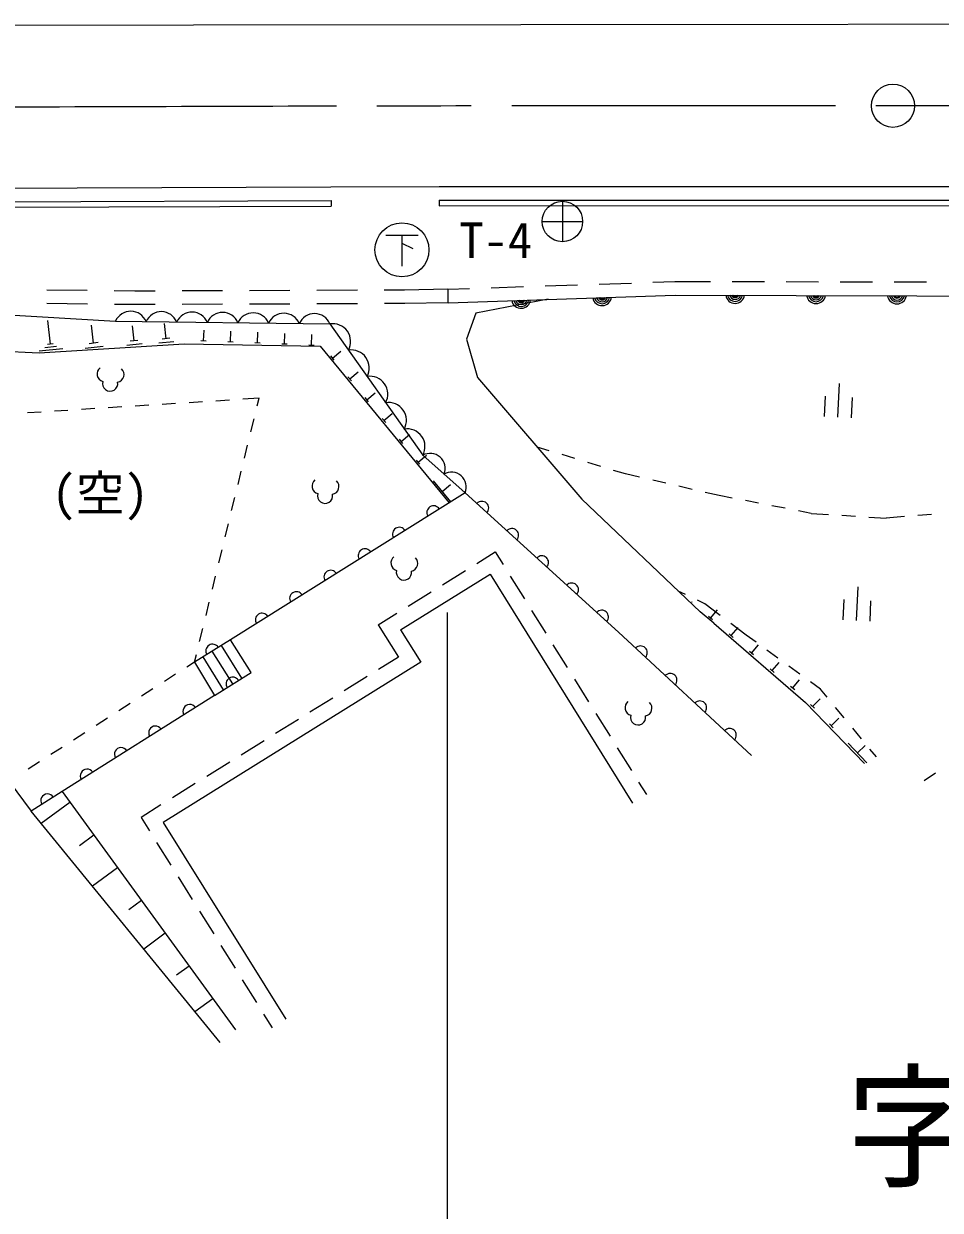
# Model space of a CAD drawing. Units: millimetres, scale not verified. Extents: x 40000 to 680000, y 20000 to 380000.
# Drawn here: x 229529 to 263504, y 244861 to 288856 of the extents above; entities that cross this region are included whole.
import ezdxf
from ezdxf.enums import TextEntityAlignment as Align

# ---------------------------------------------------------------- set-up
doc = ezdxf.new("R2010")
doc.units = ezdxf.units.MM
doc.header["$LTSCALE"] = 1000
doc.linetypes.add('CHAIN', pattern=[18.5, 12, -1.5, 3.5, -1.5])
for name, color, linetype, lineweight in [('M-BGD', 7, 'Continuous', 13), ('M-BGD-EXST', 7, 'Continuous', 13), ('M-BMK', 2, 'CHAIN', 13), ('M-BMK-OTRS', 5, 'Continuous', 13), ('M-BMK-SRVR', 3, 'Continuous', 13), ('M-STR-HTXT', 7, 'Continuous', 13), ('M-STR-STRD', 7, 'Continuous', 13)]:
    doc.layers.add(name, color=color, linetype=linetype, lineweight=lineweight)
doc.styles.add('ＭＳ ゴシック', font='')
doc.styles.get('ＭＳ ゴシック').set_extended_font_data('MS Gothic')

msp = doc.modelspace()

# ---------------------------------------------------------------- linework, layer by layer
at = {"layer": 'M-BGD'}
for p, q in [((231886, 278961), (230386, 278978)), ((233646, 278940), (232885, 278949)), ((234396, 278943), (233646, 278940)), ((236896, 278954), (235396, 278947)), ((239396, 278964), (237896, 278958)), ((241896, 278975), (240396, 278969)), ((243646, 278983), (242896, 278979)), ((245247, 279013), (243646, 278983)), ((245247, 279013), (246059, 279040)), ((245247, 279013), (245256, 278513)), ((246858, 279067), (248058, 279107)), ((248857, 279134), (250056, 279174)), ((250856, 279201), (252055, 279241)), ((252855, 279268), (253667, 279296)), ((253667, 279296), (254990, 279295)), ((255790, 279294), (256990, 279293)), ((257790, 279293), (258990, 279292)), ((259790, 279291), (260990, 279290)), ((261790, 279290), (262990, 279289)), ((245256, 278513), (243652, 278483)), ((248971, 278638), (246292, 278130)), ((226622, 278203), (232930, 277827)), ((231888, 278460), (230388, 278478)), ((233644, 278440), (232888, 278449)), ((234398, 278443), (233644, 278440)), ((236898, 278454), (235398, 278447)), ((239398, 278464), (237898, 278458)), ((241898, 278475), (240398, 278469)), ((243652, 278483), (242898, 278479)), ((246292, 278130), (245943, 277161)), ((230516, 276975), (230421, 277848)), ((232117, 277013), (232038, 277675)), ((232930, 277827), (240876, 277725)), ((233620, 277094), (233565, 277654)), ((234804, 277178), (234746, 277738)), ((240876, 277725), (244321, 272853)), ((234944, 277193), (234664, 277164)), ((236197, 277096), (236213, 277496)), ((237196, 277056), (237212, 277456)), ((238195, 277016), (238211, 277415)), ((239194, 276975), (239210, 277375)), ((240193, 276935), (240210, 277335)), ((226396, 276836), (230096, 276649)), ((230096, 276649), (235477, 276990)), ((230976, 276804), (230103, 276710)), ((230746, 276890), (230309, 276843)), ((230625, 276987), (230407, 276963)), ((232468, 276887), (231806, 276808)), ((232283, 277033), (231952, 276993)), ((233914, 276981), (233354, 276926)), ((233760, 277107), (233480, 277080)), ((235099, 277067), (234539, 277010)), ((235477, 276990), (240518, 276899)), ((236297, 277092), (236097, 277100)), ((237296, 277052), (237096, 277060)), ((238295, 277012), (238095, 277020)), ((239294, 276971), (239094, 276979)), ((240293, 276931), (240094, 276939)), ((240518, 276899), (245299, 271094)), ((245943, 277161), (246356, 275736)), ((241040, 276384), (240913, 276538)), ((240977, 276461), (241286, 276715)), ((241612, 275689), (241921, 275943)), ((241676, 275611), (241549, 275766)), ((246356, 275736), (250213, 271231)), ((259756, 275521), (259700, 274272)), ((238252, 274968), (237654, 274930)), ((238185, 274691), (238252, 274968)), ((242311, 274839), (242184, 274993)), ((242247, 274916), (242556, 275170)), ((259234, 275044), (259200, 274295)), ((260233, 274999), (260199, 274249)), ((232165, 274584), (231666, 274552)), ((233163, 274647), (232664, 274615)), ((234161, 274710), (233662, 274678)), ((235159, 274773), (234660, 274741)), ((236157, 274836), (235658, 274804)), ((237155, 274899), (236656, 274867)), ((230169, 274458), (229670, 274426)), ((231167, 274521), (230668, 274489)), ((237947, 273719), (238066, 274205)), ((242946, 274067), (242819, 274221)), ((242882, 274144), (243191, 274398)), ((237710, 272748), (237829, 273233)), ((243581, 273294), (243454, 273449)), ((243517, 273371), (243826, 273625)), ((244152, 272599), (244461, 272853)), ((244321, 272853), (245891, 271464)), ((249004, 273024), (248563, 273158)), ((249961, 272733), (249483, 272878)), ((244216, 272522), (244089, 272676)), ((250918, 272441), (250439, 272587)), ((237473, 271776), (237591, 272262)), ((245359, 271131), (244724, 271904)), ((251837, 272162), (251396, 272296)), ((252357, 272042), (251837, 272162)), ((253332, 271817), (252844, 271929)), ((245891, 271464), (237195, 266016)), ((245042, 271518), (245351, 271772)), ((245891, 271464), (251579, 266292)), ((254306, 271592), (253819, 271705)), ((255313, 271360), (254793, 271480)), ((237235, 270805), (237354, 271291)), ((250213, 271231), (254598, 267050)), ((255789, 271268), (255313, 271360)), ((256771, 271078), (256280, 271173)), ((257753, 270889), (257262, 270983)), ((258720, 270702), (258244, 270794)), ((258720, 270702), (259359, 270661)), ((259858, 270629), (260357, 270597)), ((262180, 270580), (261495, 270524)), ((263176, 270663), (262678, 270622)), ((236998, 269833), (237117, 270319)), ((260856, 270565), (261495, 270524)), ((236760, 268862), (236879, 269348)), ((246325, 268846), (247006, 269270)), ((247006, 269270), (247297, 268803)), ((236523, 267891), (236642, 268376)), ((243500, 266379), (246814, 268443)), ((245052, 268053), (245901, 268581)), ((246814, 268443), (252101, 259955)), ((247561, 268378), (248090, 267530)), ((260446, 267981), (260390, 266732)), ((243779, 267260), (244627, 267788)), ((254058, 267693), (253789, 267821)), ((259924, 267504), (259890, 266755)), ((236286, 266919), (236404, 267405)), ((248354, 267105), (248883, 266256)), ((254306, 267402), (254291, 267415)), ((254778, 267349), (254509, 267477)), ((255114, 266630), (254598, 267050)), ((255344, 266920), (254778, 267349)), ((254990, 266817), (255250, 267122)), ((260923, 267459), (260889, 266710)), ((242673, 266571), (243354, 266995)), ((255066, 266752), (254914, 266882)), ((255114, 266630), (258507, 263694)), ((256309, 266190), (255743, 266619)), ((236048, 265948), (236167, 266434)), ((242673, 266571), (243420, 265373)), ((243500, 266379), (244246, 265181)), ((251579, 266292), (256511, 261719)), ((255827, 266103), (255675, 266233)), ((255751, 266168), (256011, 266472)), ((256677, 265922), (256309, 266190)), ((237195, 266016), (235862, 265185)), ((237616, 264592), (236856, 265804)), ((237954, 264806), (237195, 266016)), ((249147, 265832), (249676, 264983)), ((256511, 265519), (256771, 265823)), ((235862, 265185), (235930, 265462)), ((236940, 264164), (236177, 265381)), ((237278, 264378), (236516, 265593)), ((243420, 265373), (242680, 264912)), ((256587, 265454), (256435, 265583)), ((257486, 265333), (257081, 265627)), ((244246, 265181), (234703, 259237)), ((235862, 265185), (235581, 265004)), ((235862, 265185), (236603, 263950)), ((257348, 264804), (257196, 264934)), ((257272, 264869), (257531, 265173)), ((258294, 264744), (257890, 265038)), ((235161, 264733), (234741, 264463)), ((236603, 263950), (237954, 264806)), ((242256, 264648), (241407, 264119)), ((249940, 264559), (250469, 263710)), ((258032, 264220), (258292, 264524)), ((259066, 264180), (258698, 264449)), ((234320, 264192), (233900, 263921)), ((258108, 264155), (257956, 264285)), ((259307, 263888), (259066, 264180)), ((236603, 263950), (230948, 260384)), ((233480, 263651), (233059, 263380)), ((240983, 263855), (240134, 263326)), ((260701, 261429), (258507, 263694)), ((258838, 263473), (258699, 263617)), ((258769, 263545), (259057, 263822)), ((232639, 263109), (232218, 262838)), ((250733, 263285), (251262, 262437)), ((259462, 262825), (259750, 263102)), ((259944, 263117), (259626, 263502)), ((239709, 263062), (238860, 262533)), ((259532, 262753), (259393, 262897)), ((260580, 262345), (260262, 262731)), ((231798, 262568), (231378, 262297)), ((238436, 262269), (237587, 261740)), ((230957, 262026), (230537, 261756)), ((251526, 262012), (252055, 261163)), ((260780, 261456), (260086, 262176)), ((260433, 261816), (260721, 262093)), ((261139, 261668), (260898, 261960)), ((230117, 261485), (229696, 261214)), ((237163, 261476), (236314, 260947)), ((262902, 260792), (263334, 261078)), ((228995, 260763), (229803, 259664)), ((235890, 260683), (235041, 260154)), ((252319, 260739), (252610, 260272)), ((230948, 260384), (229803, 259664)), ((230948, 260384), (237382, 251550)), ((236805, 251080), (229803, 259664)), ((231243, 259980), (230178, 259204)), ((234616, 259890), (233877, 259429)), ((233877, 259429), (234191, 258925)), ((234703, 259237), (239244, 251947)), ((232126, 258767), (231593, 258379)), ((234455, 258500), (234984, 257652)), ((233009, 257555), (232077, 256876)), ((235248, 257227), (235777, 256378)), ((233892, 256342), (233426, 256003)), ((236041, 255954), (236570, 255105)), ((234775, 255130), (233976, 254548)), ((236834, 254681), (237363, 253832)), ((235658, 253917), (235192, 253578)), ((237627, 253407), (238156, 252559)), ((236541, 252705), (235875, 252220)), ((238420, 252134), (238734, 251630))]:
    msp.add_line(p, q, dxfattribs=at)
msp.add_lwpolyline([(245263, 278513), (253675, 278796), (267124, 278751)], dxfattribs=at)
for centre, radius, start, end in [((247968, 278658), 354, 190.7202, 353.1254), ((247968, 278658), 283, 192.9443, 350.9014), ((247968, 278658), 212, 196.6906, 347.1551), ((247968, 278658), 142, 204.4023, 339.4433), ((247968, 278658), 100, 214.72, 329.1257), ((250967, 278759), 354, 190.7202, 353.1254), ((250967, 278759), 283, 192.9443, 350.9014), ((250967, 278759), 212, 196.6906, 347.1551), ((250967, 278759), 142, 204.4023, 339.4433), ((250967, 278759), 100, 214.72, 329.1257), ((255900, 278842), 354, 188.6096, 351.0148), ((255900, 278842), 283, 190.8336, 348.7907), ((255900, 278842), 212, 194.58, 345.0444), ((255900, 278842), 142, 202.2917, 337.3327), ((255900, 278842), 100, 212.6094, 327.015), ((258900, 278833), 354, 188.6096, 351.0148), ((258900, 278833), 283, 190.8336, 348.7907), ((258900, 278833), 212, 194.58, 345.0444), ((258900, 278833), 142, 202.2917, 337.3327), ((258900, 278833), 100, 212.6094, 327.015), ((261900, 278823), 354, 188.6096, 351.0148), ((261900, 278823), 283, 190.8336, 348.7907), ((261900, 278823), 212, 194.58, 345.0444), ((261900, 278823), 142, 202.2917, 337.3327), ((261900, 278823), 100, 212.6094, 327.015), ((233495, 277578), 617, 22.3617, 156.1659), ((234630, 277563), 617, 22.3617, 156.1659), ((235765, 277548), 617, 22.3617, 156.1659), ((236900, 277534), 617, 22.3617, 156.1659), ((238035, 277519), 617, 22.3617, 156.1659), ((239170, 277505), 617, 22.3617, 156.1659), ((240306, 277490), 617, 22.3617, 156.1659), ((240986, 277072), 662, 330.9649, 99.5623), ((241675, 276097), 662, 330.9649, 99.5623), ((232535, 275872), 288, 128.0009, 254.8714), ((232960, 275853), 288, 279.93, 46.7973), ((232732, 275515), 283, 163.7144, 11.0854), ((242364, 275123), 662, 330.9649, 99.5623), ((243053, 274149), 662, 330.9649, 99.5623), ((243742, 273174), 662, 330.9649, 99.5623), ((244595, 272372), 554, 337.3187, 119.6846), ((240502, 271712), 288, 128.0009, 254.8714), ((240926, 271693), 288, 279.93, 46.7973), ((245380, 271678), 554, 337.3187, 119.6846), ((240698, 271355), 283, 163.7144, 11.0854), ((246515, 270896), 250, 317.718, 137.718), ((244721, 270731), 250, 32.0708, 212.0708), ((243450, 269935), 250, 32.0708, 212.0708), ((247625, 269887), 250, 317.718, 137.718), ((242179, 269138), 250, 32.0708, 212.0708), ((243427, 268866), 288, 128.0009, 254.8714), ((243852, 268846), 288, 279.93, 46.7973), ((248735, 268878), 250, 317.718, 137.718), ((240907, 268342), 250, 32.0708, 212.0708), ((243624, 268508), 283, 163.7144, 11.0854), ((249845, 267869), 250, 317.718, 137.718), ((239636, 267545), 250, 32.0708, 212.0708), ((250954, 266860), 250, 317.718, 137.718), ((238365, 266749), 250, 32.0708, 212.0708), ((236529, 265600), 250, 31.9338, 211.9338), ((252395, 265535), 250, 317.1649, 137.1649), ((237279, 264378), 250, 32.3529, 212.3529), ((253495, 264516), 250, 317.1649, 137.1649), ((235679, 263367), 250, 32.2401, 212.2401), ((252106, 263496), 288, 128.0009, 254.8714), ((252530, 263477), 288, 279.93, 46.7973), ((254595, 263496), 250, 317.1649, 137.1649), ((252302, 263139), 283, 163.7144, 11.0854), ((234410, 262567), 250, 32.2401, 212.2401), ((255695, 262476), 250, 317.1649, 137.1649), ((233141, 261767), 250, 32.2401, 212.2401), ((231873, 260967), 250, 32.2401, 212.2401), ((230411, 260046), 250, 32.2401, 212.2401)]:
    msp.add_arc(centre, radius, start, end, dxfattribs=at)
at = {"layer": 'M-BGD-EXST'}
for p, q in [((242950, 281022), (244150, 281022)), ((243550, 281022), (243550, 279872)), ((243550, 280722), (243950, 280522))]:
    msp.add_line(p, q, dxfattribs=at)
msp.add_circle((243550, 280472), 1000, dxfattribs=at)
at = {"layer": 'M-BMK'}
msp.add_arc((256728, -6714185), 7000000, 88.91637, 91.2851, dxfattribs=at)
at = {"layer": 'M-BMK-OTRS'}
for points in [[(62546, 287685), (69866, 287781), (75312, 287816), (82146, 287828), (111094, 287506), (119051, 287538), (124892, 287609), (150692, 288030), (160708, 288174), (183753, 288441), (213746, 288736), (223681, 288807), (247952, 288830), (272208, 288856), (289834, 288789), (328514, 288467), (372831, 287890), (381449, 287761), (392842, 287531), (401291, 287313), (410891, 286998)], [(412107, 280954), (390244, 281531), (371414, 281848), (368411, 281902), (355659, 282082), (350659, 282160), (328768, 282457), (298998, 282705), (269224, 282796), (266194, 282814), (244934, 282810), (240918, 282797), (222090, 282727), (214113, 282659), (189200, 282461)]]:
    msp.add_lwpolyline(points, dxfattribs=at)
at = {"layer": 'M-BMK-SRVR'}
for p, q in [((249496, 282273), (249496, 280773)), ((248746, 281523), (250246, 281523))]:
    msp.add_line(p, q, dxfattribs=at)
for centre, radius in [((261751, 285814), 800), ((249496, 281523), 750)]:
    msp.add_circle(centre, radius, dxfattribs=at)
at = {"layer": 'M-STR-HTXT'}
msp.add_line((245230, 267020), (245230, 228346), dxfattribs=at)
at = {"layer": 'M-STR-STRD'}
for p, q in [((222093, 282227), (240920, 282297)), ((222094, 282027), (240920, 282097)), ((240920, 282297), (240920, 282097)), ((244934, 282310), (266194, 282314)), ((244934, 282310), (244935, 282110)), ((244935, 282110), (266194, 282114))]:
    msp.add_line(p, q, dxfattribs=at)

# ---------------------------------------------------------------- texts
at = {"layer": 'M-BGD', "style": 'ＭＳ ゴシック'}
msp.add_text('(空)', height=1320, dxfattribs=at).set_placement((232363, 271450), align=Align.MIDDLE_CENTER)
at = {"layer": 'M-BGD-EXST', "style": 'ＭＳ ゴシック'}
msp.add_text('字 南堂田', height=3666, dxfattribs=at).set_placement((271250, 245000), align=Align.BOTTOM_CENTER)
at = {"layer": 'M-BMK-SRVR', "style": 'ＭＳ ゴシック'}
msp.add_text('T-4', height=1320, dxfattribs=at).set_placement((245678, 279772), align=Align.BOTTOM_LEFT)

doc.saveas('drawing.dxf')
